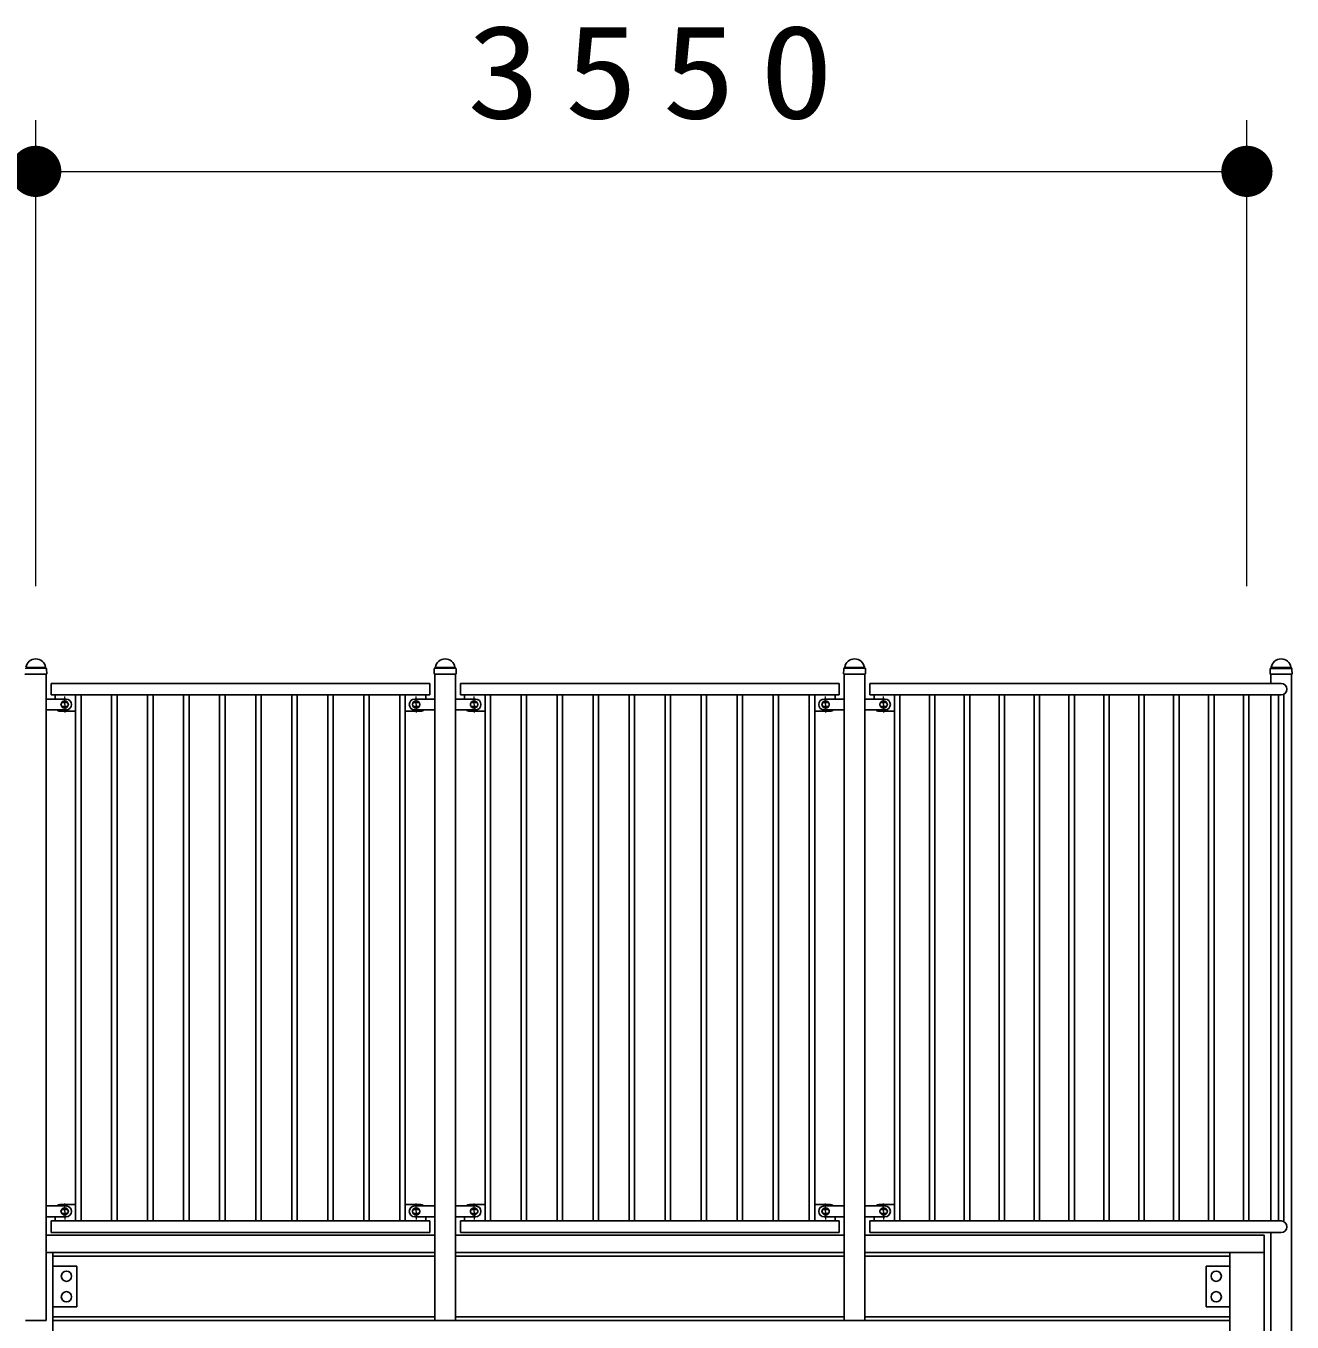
# Model space of a CAD drawing. Units: millimetres on the paper, scale 1:150. Extents: x -365 to 0, y -19 to 257.
# Drawn here: x -267.28 to -242.54, y 128.66 to 153.98 of the extents above; entities that cross this region are included whole.
import ezdxf

# ---------------------------------------------------------------- set-up
doc = ezdxf.new("R2010")
doc.units = ezdxf.units.MM
doc.linetypes.add('USER2', pattern=[6, 3, -1, 1, -1])
doc.layers.add('LY_1', color=7, linetype='Continuous', lineweight=25)
doc.styles.add('ＭＳ ゴシック', font='')
doc.styles.get('ＭＳ ゴシック').set_extended_font_data('MS Gothic')

# ---------------------------------------------------------------- blocks, each defined once
blk = doc.blocks.new('filled_dot')
at = {"color": 0, "linetype": 'Continuous', "lineweight": -2, "const_width": 1.25}
blk.add_lwpolyline([(-0.625, 0, 1), (0.625, 0, 1)], format="xyb", close=True, dxfattribs=at)

msp = doc.modelspace()

# ---------------------------------------------------------------- linework, layer by layer
at = {"layer": 'LY_1', "lineweight": 13}
for p, q in [((-267.09, 143.034), (-267.09, 152.138)), ((-267.09, 143.034), (-267.09, 152.138)), ((-243.424, 143.034), (-243.424, 152.138)), ((-291.09, 151.138), (-267.09, 151.138)), ((-267.09, 151.138), (-243.424, 151.138))]:
    msp.add_line(p, q, dxfattribs=at)
at = {"layer": 'LY_1', "color": 4}
for p, q in [((-266.881, 141.316), (-267.3, 141.316)), ((-266.887, 141.437), (-266.896, 141.446)), ((-266.876, 141.321), (-266.881, 141.316)), ((-266.876, 141.321), (-266.878, 141.418)), ((-259.305, 141.321), (-259.302, 141.418)), ((-259.305, 141.321), (-259.3, 141.316)), ((-258.881, 141.316), (-259.3, 141.316)), ((-259.294, 141.437), (-259.285, 141.446)), ((-258.887, 141.437), (-258.896, 141.446)), ((-258.876, 141.321), (-258.881, 141.316)), ((-258.876, 141.321), (-258.878, 141.418)), ((-251.305, 141.321), (-251.302, 141.418)), ((-251.305, 141.321), (-251.3, 141.316)), ((-250.881, 141.316), (-251.3, 141.316)), ((-251.294, 141.437), (-251.285, 141.446)), ((-250.887, 141.437), (-250.896, 141.446)), ((-250.876, 141.321), (-250.881, 141.316)), ((-250.876, 141.321), (-250.878, 141.418)), ((-242.972, 141.32), (-242.969, 141.417)), ((-242.972, 141.32), (-242.967, 141.315)), ((-242.548, 141.315), (-242.967, 141.315)), ((-242.961, 141.437), (-242.952, 141.446)), ((-242.553, 141.437), (-242.562, 141.446)), ((-242.542, 141.32), (-242.548, 141.315)), ((-242.542, 141.32), (-242.545, 141.417))]:
    msp.add_line(p, q, dxfattribs=at)
at = {"layer": 'LY_1', "color": 4, "lineweight": 13}
for p, q in [((-266.887, 141.426), (-267.294, 141.426)), ((-266.905, 141.449), (-267.276, 141.449)), ((-258.887, 141.426), (-259.294, 141.426)), ((-258.905, 141.449), (-259.276, 141.449)), ((-250.887, 141.426), (-251.294, 141.426)), ((-250.905, 141.449), (-251.276, 141.449)), ((-242.554, 141.425), (-242.961, 141.425)), ((-242.572, 141.448), (-242.943, 141.448)), ((-266.491, 140.765), (-266.557, 140.765)), ((-259.69, 140.765), (-259.624, 140.765)), ((-258.491, 140.765), (-258.557, 140.765)), ((-251.69, 140.765), (-251.624, 140.765)), ((-250.49, 140.765), (-250.557, 140.765)), ((-266.557, 140.685), (-266.491, 140.685)), ((-259.624, 140.685), (-259.69, 140.685)), ((-258.557, 140.685), (-258.491, 140.685)), ((-251.624, 140.685), (-251.69, 140.685)), ((-250.557, 140.685), (-250.49, 140.685)), ((-266.491, 130.865), (-266.557, 130.865)), ((-266.557, 130.785), (-266.491, 130.785)), ((-259.69, 130.865), (-259.624, 130.865)), ((-259.624, 130.865), (-259.69, 130.865)), ((-259.624, 130.785), (-259.69, 130.785)), ((-259.69, 130.785), (-259.624, 130.785)), ((-258.491, 130.865), (-258.557, 130.865)), ((-258.557, 130.785), (-258.491, 130.785)), ((-251.69, 130.865), (-251.624, 130.865)), ((-251.624, 130.865), (-251.69, 130.865)), ((-251.624, 130.785), (-251.69, 130.785)), ((-251.69, 130.785), (-251.624, 130.785)), ((-250.557, 130.865), (-250.49, 130.865)), ((-250.49, 130.865), (-250.557, 130.865)), ((-250.49, 130.785), (-250.557, 130.785)), ((-250.557, 130.785), (-250.49, 130.785))]:
    msp.add_line(p, q, dxfattribs=at)
at = {"layer": 'LY_1'}
for p, q in [((-266.889, 141.316), (-266.889, 128.692)), ((-259.292, 141.316), (-259.292, 128.692)), ((-258.889, 141.316), (-258.889, 128.692)), ((-251.292, 141.316), (-251.292, 128.692)), ((-250.889, 141.316), (-250.889, 128.692)), ((-242.959, 141.315), (-242.959, 141.138)), ((-242.555, 141.315), (-242.555, 128.438)), ((-266.791, 141.138), (-266.791, 140.912)), ((-259.39, 141.138), (-266.791, 141.138)), ((-259.39, 141.138), (-259.39, 140.912)), ((-258.791, 141.138), (-258.791, 140.912)), ((-251.39, 141.138), (-258.791, 141.138)), ((-251.39, 141.138), (-251.39, 140.912)), ((-242.757, 141.138), (-250.79, 141.138)), ((-250.79, 140.912), (-250.79, 141.138)), ((-259.39, 140.912), (-266.791, 140.912)), ((-266.711, 140.912), (-266.377, 140.912)), ((-266.711, 140.912), (-266.711, 140.832)), ((-266.557, 140.765), (-266.491, 140.765)), ((-266.311, 140.912), (-266.311, 130.638)), ((-266.311, 140.592), (-266.311, 140.845)), ((-266.204, 140.912), (-266.204, 130.638)), ((-265.607, 140.912), (-265.607, 130.638)), ((-265.5, 140.912), (-265.5, 130.638)), ((-264.903, 140.912), (-264.903, 130.638)), ((-264.797, 140.912), (-264.797, 130.638)), ((-264.2, 140.912), (-264.2, 130.638)), ((-264.093, 140.912), (-264.093, 130.638)), ((-263.496, 140.912), (-263.496, 130.638)), ((-263.389, 140.912), (-263.389, 130.638)), ((-262.792, 140.912), (-262.792, 130.638)), ((-262.685, 140.912), (-262.685, 130.638)), ((-262.088, 140.912), (-262.088, 130.638)), ((-261.982, 140.912), (-261.982, 130.638)), ((-261.385, 140.912), (-261.385, 130.638)), ((-261.278, 140.912), (-261.278, 130.638)), ((-260.681, 140.912), (-260.681, 130.638)), ((-260.574, 140.912), (-260.574, 130.638)), ((-259.977, 140.912), (-259.977, 130.638)), ((-259.87, 140.912), (-259.87, 130.638)), ((-259.47, 140.912), (-259.804, 140.912)), ((-259.624, 140.765), (-259.69, 140.765)), ((-259.47, 140.912), (-259.47, 140.832)), ((-251.39, 140.912), (-258.791, 140.912)), ((-258.711, 140.912), (-258.377, 140.912)), ((-258.711, 140.912), (-258.711, 140.832)), ((-258.557, 140.765), (-258.491, 140.765)), ((-258.311, 140.912), (-258.311, 130.638)), ((-258.311, 140.592), (-258.311, 140.845)), ((-258.204, 140.912), (-258.204, 130.638)), ((-257.607, 140.912), (-257.607, 130.638)), ((-257.5, 140.912), (-257.5, 130.638)), ((-256.903, 140.912), (-256.903, 130.638)), ((-256.797, 140.912), (-256.797, 130.638)), ((-256.2, 140.912), (-256.2, 130.638)), ((-256.093, 140.912), (-256.093, 130.638)), ((-255.496, 140.912), (-255.496, 130.638)), ((-255.389, 140.912), (-255.389, 130.638)), ((-254.792, 140.912), (-254.792, 130.638)), ((-254.685, 140.912), (-254.685, 130.638)), ((-254.088, 140.912), (-254.088, 130.638)), ((-253.982, 140.912), (-253.982, 130.638)), ((-253.385, 140.912), (-253.385, 130.638)), ((-253.278, 140.912), (-253.278, 130.638)), ((-252.681, 140.912), (-252.681, 130.638)), ((-252.574, 140.912), (-252.574, 130.638)), ((-251.977, 140.912), (-251.977, 130.638)), ((-251.87, 140.912), (-251.87, 130.638)), ((-251.47, 140.912), (-251.804, 140.912)), ((-251.624, 140.765), (-251.69, 140.765)), ((-251.47, 140.912), (-251.47, 140.832)), ((-242.757, 140.912), (-250.79, 140.912)), ((-250.71, 140.912), (-250.71, 140.832)), ((-250.71, 140.912), (-250.377, 140.912)), ((-250.557, 140.765), (-250.49, 140.765)), ((-250.31, 140.912), (-250.31, 130.638)), ((-250.31, 140.592), (-250.31, 140.845)), ((-250.204, 140.912), (-250.204, 130.638)), ((-249.629, 140.912), (-249.629, 130.638)), ((-249.522, 140.912), (-249.522, 130.638)), ((-248.947, 140.912), (-248.947, 130.638)), ((-248.84, 140.912), (-248.84, 130.638)), ((-248.265, 140.912), (-248.265, 130.638)), ((-248.158, 140.912), (-248.158, 130.638)), ((-247.583, 140.912), (-247.583, 130.638)), ((-247.476, 140.912), (-247.476, 130.638)), ((-246.901, 140.912), (-246.901, 130.638)), ((-246.794, 140.912), (-246.794, 130.638)), ((-246.219, 140.912), (-246.219, 130.638)), ((-246.113, 140.912), (-246.113, 130.638)), ((-245.537, 140.912), (-245.537, 130.638)), ((-245.431, 140.912), (-245.431, 130.638)), ((-244.856, 140.912), (-244.856, 130.638)), ((-244.749, 140.912), (-244.749, 130.638)), ((-244.174, 140.912), (-244.174, 130.638)), ((-244.067, 140.912), (-244.067, 130.638)), ((-243.492, 140.912), (-243.492, 130.638)), ((-243.385, 140.912), (-243.385, 130.638)), ((-242.959, 140.912), (-242.959, 130.625)), ((-242.81, 140.912), (-242.81, 130.638)), ((-242.703, 140.925), (-242.703, 130.638)), ((-266.311, 140.592), (-266.611, 140.592)), ((-266.557, 140.685), (-266.491, 140.685)), ((-259.87, 140.592), (-259.57, 140.592)), ((-259.624, 140.685), (-259.69, 140.685)), ((-258.311, 140.592), (-258.611, 140.592)), ((-258.557, 140.685), (-258.491, 140.685)), ((-251.87, 140.592), (-251.57, 140.592)), ((-251.624, 140.685), (-251.69, 140.685)), ((-250.31, 140.592), (-250.61, 140.592)), ((-250.557, 140.685), (-250.49, 140.685)), ((-266.311, 130.958), (-266.611, 130.958)), ((-266.311, 130.958), (-266.311, 130.705)), ((-259.87, 130.958), (-259.87, 130.705)), ((-259.87, 130.958), (-259.57, 130.958)), ((-258.311, 130.958), (-258.611, 130.958)), ((-258.311, 130.958), (-258.311, 130.705)), ((-251.87, 130.958), (-251.87, 130.705)), ((-251.87, 130.958), (-251.57, 130.958)), ((-250.31, 130.958), (-250.61, 130.958)), ((-250.31, 130.958), (-250.31, 130.705)), ((-266.791, 130.638), (-266.791, 130.411)), ((-266.791, 130.638), (-259.39, 130.638)), ((-266.711, 130.638), (-266.711, 130.718)), ((-266.711, 130.638), (-266.377, 130.638)), ((-266.557, 130.865), (-266.491, 130.865)), ((-266.557, 130.785), (-266.491, 130.785)), ((-259.47, 130.638), (-259.804, 130.638)), ((-259.624, 130.865), (-259.69, 130.865)), ((-259.624, 130.785), (-259.69, 130.785)), ((-259.47, 130.638), (-259.47, 130.718)), ((-259.39, 130.638), (-259.39, 130.411)), ((-258.791, 130.638), (-258.791, 130.411)), ((-258.791, 130.638), (-251.39, 130.638)), ((-258.711, 130.638), (-258.711, 130.718)), ((-258.711, 130.638), (-258.377, 130.638)), ((-258.557, 130.865), (-258.491, 130.865)), ((-258.557, 130.785), (-258.491, 130.785)), ((-251.47, 130.638), (-251.804, 130.638)), ((-251.624, 130.865), (-251.69, 130.865)), ((-251.624, 130.785), (-251.69, 130.785)), ((-251.47, 130.638), (-251.47, 130.718)), ((-251.39, 130.638), (-251.39, 130.411)), ((-250.79, 130.638), (-242.757, 130.638)), ((-250.79, 130.411), (-250.79, 130.638)), ((-250.71, 130.638), (-250.71, 130.718)), ((-250.71, 130.638), (-250.377, 130.638)), ((-250.557, 130.865), (-250.49, 130.865)), ((-250.557, 130.785), (-250.49, 130.785)), ((-266.791, 130.411), (-259.39, 130.411)), ((-258.791, 130.411), (-251.39, 130.411)), ((-250.79, 130.411), (-242.757, 130.411)), ((-242.959, 130.398), (-242.959, 128.438)), ((-259.292, 130.358), (-266.889, 130.358)), ((-251.292, 130.358), (-258.889, 130.358)), ((-243.09, 130.358), (-250.889, 130.358)), ((-243.09, 130.358), (-243.09, 130.025)), ((-266.889, 130.025), (-266.757, 130.025)), ((-259.292, 130.025), (-266.757, 130.025)), ((-266.757, 130.025), (-266.757, 118.772)), ((-259.292, 129.952), (-266.757, 129.952)), ((-251.292, 130.025), (-258.889, 130.025)), ((-251.292, 129.952), (-258.889, 129.952)), ((-243.757, 130.025), (-250.889, 130.025)), ((-243.757, 129.952), (-250.889, 129.952)), ((-243.09, 130.025), (-243.757, 130.025)), ((-243.757, 130.025), (-243.757, 118.772)), ((-243.09, 130.025), (-243.09, 118.772)), ((-266.757, 129.758), (-266.29, 129.758)), ((-266.29, 129.758), (-266.29, 128.958)), ((-244.224, 129.758), (-244.224, 128.958)), ((-243.757, 129.758), (-244.224, 129.758)), ((-266.757, 128.958), (-266.29, 128.958)), ((-243.757, 128.958), (-244.224, 128.958)), ((-266.889, 128.692), (-267.292, 128.692)), ((-259.292, 128.765), (-266.757, 128.765)), ((-243.757, 128.692), (-266.757, 128.692)), ((-258.889, 128.692), (-259.292, 128.692)), ((-251.292, 128.765), (-258.889, 128.765)), ((-250.889, 128.692), (-251.292, 128.692)), ((-243.757, 128.765), (-250.889, 128.765))]:
    msp.add_line(p, q, dxfattribs=at)
at = {"layer": 'LY_1', "color": 131, "lineweight": 13}
for p, q in [((-266.889, 140.832), (-266.889, 140.618)), ((-259.292, 140.832), (-259.292, 140.618)), ((-258.889, 140.832), (-258.889, 140.618)), ((-251.292, 140.832), (-251.292, 140.618)), ((-250.889, 140.832), (-250.889, 140.618)), ((-266.889, 130.931), (-266.889, 130.718)), ((-259.292, 130.931), (-259.292, 130.718)), ((-259.292, 130.718), (-259.292, 130.931)), ((-258.889, 130.931), (-258.889, 130.718)), ((-251.292, 130.931), (-251.292, 130.718)), ((-251.292, 130.718), (-251.292, 130.931)), ((-250.889, 130.718), (-250.889, 130.931)), ((-250.889, 130.931), (-250.889, 130.718))]:
    msp.add_line(p, q, dxfattribs=at)
at = {"layer": 'LY_1', "color": 131}
for p, q in [((-266.889, 140.832), (-266.497, 140.832)), ((-259.292, 140.832), (-259.684, 140.832)), ((-258.889, 140.832), (-258.497, 140.832)), ((-251.292, 140.832), (-251.684, 140.832)), ((-250.889, 140.832), (-250.497, 140.832)), ((-266.889, 140.618), (-266.497, 140.618)), ((-259.292, 140.618), (-259.684, 140.618)), ((-258.889, 140.618), (-258.497, 140.618)), ((-251.292, 140.618), (-251.684, 140.618)), ((-250.889, 140.618), (-250.497, 140.618)), ((-266.889, 130.931), (-266.497, 130.931)), ((-259.292, 130.931), (-259.684, 130.931)), ((-259.292, 130.931), (-259.684, 130.931)), ((-258.889, 130.931), (-258.497, 130.931)), ((-251.292, 130.931), (-251.684, 130.931)), ((-251.292, 130.931), (-251.684, 130.931)), ((-250.889, 130.931), (-250.497, 130.931)), ((-250.889, 130.931), (-250.497, 130.931)), ((-266.889, 130.718), (-266.497, 130.718)), ((-259.292, 130.718), (-259.684, 130.718)), ((-259.292, 130.718), (-259.684, 130.718)), ((-258.889, 130.718), (-258.497, 130.718)), ((-251.292, 130.718), (-251.684, 130.718)), ((-251.292, 130.718), (-251.684, 130.718)), ((-250.889, 130.718), (-250.497, 130.718)), ((-250.889, 130.718), (-250.497, 130.718))]:
    msp.add_line(p, q, dxfattribs=at)
at = {"layer": 'LY_1', "color": 131, "linetype": 'USER2', "lineweight": 13}
for p, q in [((-266.524, 140.725), (-266.524, 140.879)), ((-259.657, 140.725), (-259.657, 140.879)), ((-258.524, 140.725), (-258.524, 140.879)), ((-251.657, 140.725), (-251.657, 140.879)), ((-250.524, 140.725), (-250.524, 140.879)), ((-266.524, 140.725), (-266.524, 140.571)), ((-259.657, 140.725), (-259.657, 140.571)), ((-258.524, 140.725), (-258.524, 140.571)), ((-251.657, 140.725), (-251.657, 140.571)), ((-250.524, 140.725), (-250.524, 140.571)), ((-266.524, 130.825), (-266.524, 130.979)), ((-259.657, 130.825), (-259.657, 130.979)), ((-259.657, 130.825), (-259.657, 130.979)), ((-258.524, 130.825), (-258.524, 130.979)), ((-251.657, 130.825), (-251.657, 130.979)), ((-251.657, 130.825), (-251.657, 130.979)), ((-250.524, 130.825), (-250.524, 130.979)), ((-250.524, 130.825), (-250.524, 130.979)), ((-266.524, 130.825), (-266.524, 130.67)), ((-259.657, 130.825), (-259.657, 130.67)), ((-259.657, 130.825), (-259.657, 130.67)), ((-258.524, 130.825), (-258.524, 130.67)), ((-251.657, 130.825), (-251.657, 130.67)), ((-251.657, 130.825), (-251.657, 130.67)), ((-250.524, 130.825), (-250.524, 130.67)), ((-250.524, 130.825), (-250.524, 130.67))]:
    msp.add_line(p, q, dxfattribs=at)
at = {"layer": 'LY_1'}
for centre, radius in [((-266.524, 140.725), 0.07), ((-259.657, 140.725), 0.07), ((-258.524, 140.725), 0.07), ((-251.657, 140.725), 0.07), ((-250.524, 140.725), 0.07), ((-266.524, 130.825), 0.07), ((-259.657, 130.825), 0.07), ((-258.524, 130.825), 0.07), ((-251.657, 130.825), 0.07), ((-250.524, 130.825), 0.07), ((-266.49, 129.558), 0.1), ((-244.024, 129.558), 0.1), ((-266.49, 129.158), 0.1), ((-244.024, 129.158), 0.1)]:
    msp.add_circle(centre, radius, dxfattribs=at)
at = {"layer": 'LY_1', "color": 4}
for centre, radius, start, end in [((-267.09, 141.422), 0.194, 9.1717, 170.8283), ((-259.09, 141.422), 0.194, 9.1717, 170.8283), ((-251.09, 141.422), 0.194, 9.1717, 170.8283), ((-242.757, 141.421), 0.194, 9.1717, 170.8283), ((-266.887, 141.455), 0.012, 189.1717, 225), ((-266.906, 141.417), 0.028, 1.0059, 45), ((-259.274, 141.417), 0.028, 135, 178.9941), ((-259.294, 141.455), 0.012, 315, 353.8084), ((-258.887, 141.455), 0.012, 189.1717, 225), ((-258.906, 141.417), 0.028, 1.0059, 45), ((-251.274, 141.417), 0.028, 135, 178.9941), ((-251.294, 141.455), 0.012, 315, 353.8084), ((-250.887, 141.455), 0.012, 189.1717, 225), ((-250.906, 141.417), 0.028, 1.0059, 45), ((-242.941, 141.417), 0.028, 135, 178.9941), ((-242.96, 141.454), 0.012, 315, 353.8084), ((-242.554, 141.454), 0.012, 189.1717, 225), ((-242.573, 141.417), 0.028, 1.0059, 45)]:
    msp.add_arc(centre, radius, start, end, dxfattribs=at)
at = {"layer": 'LY_1'}
for centre, radius, start, end in [((-242.757, 141.025), 0.113, 270, 90), ((-266.557, 140.725), 0.04, 90, 270), ((-266.497, 140.725), 0.107, 270, 90), ((-266.491, 140.725), 0.04, 270, 90), ((-259.684, 140.725), 0.107, 90, 270), ((-259.69, 140.725), 0.04, 90, 270), ((-259.624, 140.725), 0.04, 270, 90), ((-258.557, 140.725), 0.04, 90, 270), ((-258.497, 140.725), 0.107, 270, 90), ((-258.491, 140.725), 0.04, 270, 90), ((-251.684, 140.725), 0.107, 90, 270), ((-251.69, 140.725), 0.04, 90, 270), ((-251.624, 140.725), 0.04, 270, 90), ((-250.557, 140.725), 0.04, 90, 270), ((-250.497, 140.725), 0.107, 270, 90), ((-250.49, 140.725), 0.04, 270, 90), ((-266.611, 140.692), 0.1, 227.1645, 270), ((-259.57, 140.692), 0.1, 270, 312.8355), ((-258.611, 140.692), 0.1, 227.1645, 270), ((-251.57, 140.692), 0.1, 270, 312.8355), ((-250.61, 140.692), 0.1, 227.1645, 270), ((-266.611, 130.858), 0.1, 90, 132.8355), ((-266.497, 130.825), 0.107, 270, 90), ((-259.684, 130.825), 0.107, 90, 270), ((-259.684, 130.825), 0.107, 90, 270), ((-259.57, 130.858), 0.1, 47.1645, 90), ((-258.611, 130.858), 0.1, 90, 132.8355), ((-258.497, 130.825), 0.107, 270, 90), ((-251.684, 130.825), 0.107, 90, 270), ((-251.684, 130.825), 0.107, 90, 270), ((-251.57, 130.858), 0.1, 47.1645, 90), ((-250.61, 130.858), 0.1, 90, 132.8355), ((-250.497, 130.825), 0.107, 270, 90), ((-250.497, 130.825), 0.107, 270, 90), ((-266.557, 130.825), 0.04, 90, 270), ((-266.491, 130.825), 0.04, 270, 90), ((-259.69, 130.825), 0.04, 90, 270), ((-259.624, 130.825), 0.04, 270, 90), ((-258.557, 130.825), 0.04, 90, 270), ((-258.491, 130.825), 0.04, 270, 90), ((-251.69, 130.825), 0.04, 90, 270), ((-251.624, 130.825), 0.04, 270, 90), ((-250.557, 130.825), 0.04, 90, 270), ((-250.49, 130.825), 0.04, 270, 90), ((-242.757, 130.525), 0.113, 270, 90)]:
    msp.add_arc(centre, radius, start, end, dxfattribs=at)
at = {"layer": 'LY_1', "color": 4, "lineweight": 13}
for centre, start, end in [((-266.557, 140.725), 90, 270), ((-266.491, 140.725), 270, 90), ((-259.69, 140.725), 90, 270), ((-259.624, 140.725), 270, 90), ((-258.557, 140.725), 90, 270), ((-258.491, 140.725), 270, 90), ((-251.69, 140.725), 90, 270), ((-251.624, 140.725), 270, 90), ((-250.557, 140.725), 90, 270), ((-250.49, 140.725), 270, 90), ((-266.557, 130.825), 90, 270), ((-266.491, 130.825), 270, 90), ((-259.69, 130.825), 90, 270), ((-259.69, 130.825), 90, 270), ((-259.624, 130.825), 270, 90), ((-259.624, 130.825), 270, 90), ((-258.557, 130.825), 90, 270), ((-258.491, 130.825), 270, 90), ((-251.69, 130.825), 90, 270), ((-251.69, 130.825), 90, 270), ((-251.624, 130.825), 270, 90), ((-251.624, 130.825), 270, 90), ((-250.557, 130.825), 90, 270), ((-250.557, 130.825), 90, 270), ((-250.49, 130.825), 270, 90), ((-250.49, 130.825), 270, 90)]:
    msp.add_arc(centre, 0.04, start, end, dxfattribs=at)

# ---------------------------------------------------------------- block references
at = {"layer": 'LY_1', "lineweight": 13, "xscale": 0.4, "yscale": 0.4}
msp.add_blockref('filled_dot', (-267.09, 151.138), dxfattribs=at)
at = {"layer": 'LY_1', "lineweight": 13, "xscale": 0.4, "yscale": 0.4, "rotation": 180}
for p in [(-267.09, 151.138), (-243.424, 151.138)]:
    msp.add_blockref('filled_dot', p, dxfattribs=at)

# ---------------------------------------------------------------- texts
at = {"layer": 'LY_1', "insert": (-254.848, 152.138), "char_height": 1.833, "attachment_point": 8, "style": 'ＭＳ ゴシック'}
msp.add_mtext('\\T1.33;\\W1.15;3550', dxfattribs=at)

doc.saveas('drawing.dxf')
